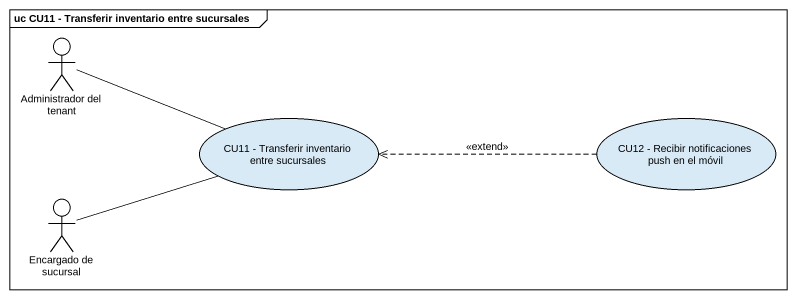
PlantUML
@startuml
mainframe uc CU11 - Transferir inventario entre sucursales
actor "Administrador del tenant" as Administrador_del_tenant
usecase "CU11 - Transferir inventario entre sucursales" as CU11_Transferir_inventario
usecase "CU12 - Recibir notificaciones push en el móvil" as CU12_Recibir_notificaciones
actor "Encargado de sucursal" as Encargado_de_sucursal
Administrador_del_tenant -right- CU11_Transferir_inventario
CU12_Recibir_notificaciones .left.> CU11_Transferir_inventario : <<extend>>
Encargado_de_sucursal -right- CU11_Transferir_inventario
@enduml
